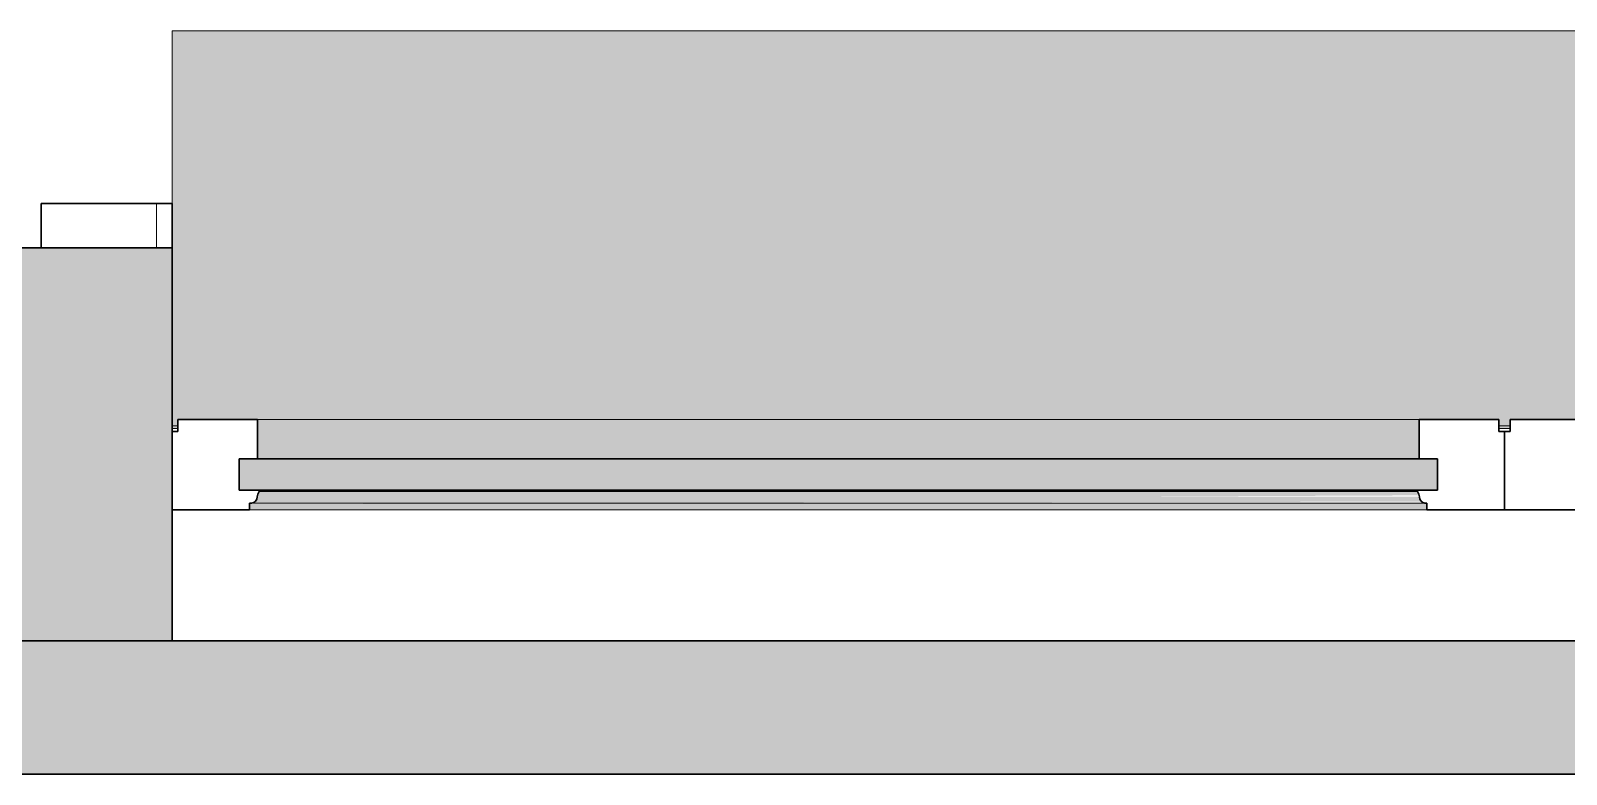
# Model space of a CAD drawing. Header units: millimetres. Extents: x 155927 to 317870, y -36033 to 97293.
# Drawn here: x 200176 to 201348, y 34246 to 34813 of the extents above; entities that cross this region are included whole.
import ezdxf

# ---------------------------------------------------------------- set-up
doc = ezdxf.new("R2010")
doc.units = ezdxf.units.MM
doc.header["$MEASUREMENT"] = 0
for name, color, linetype, lineweight in [('A-GLAZ', 7, 'CONTINUOUS', 9), ('A-WALL', 7, 'CONTINUOUS', 9), ('A-WALL-PATT', 7, 'CONTINUOUS', 9), ('I-WALL', 7, 'CONTINUOUS', 9)]:
    doc.layers.add(name, color=color, linetype=linetype, lineweight=lineweight)

msp = doc.modelspace()

# ---------------------------------------------------------------- hatches: boundary and pattern name
at = {"layer": 'A-GLAZ'}
for points in [[(200288, 34511.8), (200288, 34516.5), (201296.5, 34516.5), (201296.5, 34511.8), (201305.2, 34511.8), (201305.2, 34516.5), (202313.5, 34516.5), (202313.5, 34511.8), (202317.8, 34511.8), (202317.8, 34813.4), (200283.7, 34813.4), (200283.7, 34511.8)], [(201235.6, 34486.5), (201235.6, 34516.5), (200348.9, 34516.5), (200348.9, 34486.5), (200981.4, 34486.5)], [(200334.9, 34462.6), (201249.6, 34462.6), (201249.6, 34486.5), (200334.9, 34486.5)], [(200342.9, 34447.6), (201241.6, 34447.6), (201241.6, 34452.6), (200342.9, 34452.1)], [(200344.4, 34452.6), (201237.6, 34453.8), (201235.4, 34457.5), (200348.7, 34457.5), (200346.9, 34453.8), (200345.8, 34453.1)], [(200348.7, 34457.5), (200981.4, 34457.5), (201235.6, 34458.6), (201234.4, 34461.5), (200350.1, 34461.5), (200348.9, 34458.6)]]:
    msp.add_hatch(color=256, dxfattribs=at).paths.add_polyline_path(points, flags=0)
h = msp.add_hatch(color=256, dxfattribs=at)
h.paths.add_polyline_path([(200283.7, 34509.7), (200288, 34509.7), (200288, 34511.8), (200283.7, 34511.8)], flags=0)
h.paths.add_polyline_path([(201296.5, 34509.7), (201305.2, 34509.7), (201305.2, 34511.8), (201296.5, 34511.8)], flags=0)
h.paths.add_polyline_path([(202313.5, 34509.7), (202317.8, 34509.7), (202317.8, 34511.8), (202313.5, 34511.8)], flags=0)
h = msp.add_hatch(color=256, dxfattribs=at)
h.paths.add_polyline_path([(200342.9, 34452.6), (200345.8, 34453.1), (200344.1, 34453.1)], flags=0)
h.paths.add_polyline_path([(202257.1, 34452.6), (202255.8, 34453.7), (202255.8, 34453.1)], flags=0)
at = {"layer": 'A-WALL-PATT'}
h = msp.add_hatch(color=256, dxfattribs=at)
h.paths.add_polyline_path([(156460.8, 34347.6), (157908.8, 34347.6), (157908.8, 34647.6), (156460.8, 34647.6)], flags=0)
h.paths.add_polyline_path([(166692.8, 34347.6), (185283.8, 34347.6), (185283.8, 34647.6), (166692.8, 34647.6)], flags=0)
h.paths.add_polyline_path([(187318, 34347.6), (190658.8, 34347.6), (190658.8, 34647.6), (187318, 34647.6)], flags=0)
h.paths.add_polyline_path([(196942.8, 34347.6), (200283.7, 34347.6), (200283.7, 34647.6), (196942.8, 34647.6)], flags=0)
h.paths.add_polyline_path([(202317.8, 34347.6), (220908.8, 34347.6), (220908.8, 34647.6), (202317.8, 34647.6)], flags=0)
h.paths.add_polyline_path([(229692.8, 34347.6), (231140.8, 34347.6), (231140.8, 34647.6), (229692.8, 34647.6)], flags=0)
h = msp.add_hatch(color=256, dxfattribs=at)
h.paths.add_polyline_path([(210693.8, 34245.6), (210693.8, 34347.6), (196942.8, 34347.6), (196942.8, 34245.6), (208198.8, 34245.6)], flags=0)
h.paths.add_polyline_path([(190658.8, 34245.6), (190658.8, 34347.6), (176931.2, 34347.6), (176931.2, 34245.6), (188952.5, 34245.6)], flags=0)

# ---------------------------------------------------------------- linework, layer by layer
at = {"layer": 'A-GLAZ'}
for p, q in [((200283.7, 34681.6), (200283.7, 34813.4)), ((202317.8, 34813.4), (200283.7, 34813.4)), ((200288, 34511.8), (200283.7, 34511.8)), ((200348.9, 34516.5), (201235.6, 34516.5)), ((201305.2, 34511.8), (201296.5, 34511.8)), ((200288, 34509.7), (200283.7, 34509.7)), ((201305.2, 34509.7), (201296.5, 34509.7)), ((200342.9, 34452.6), (200344.4, 34452.6)), ((200344.4, 34452.6), (201240.1, 34452.6)), ((200350.1, 34461.5), (201234.4, 34461.5)), ((201240.1, 34452.6), (201241.6, 34452.6)), ((201241.6, 34447.6), (200342.9, 34447.6))]:
    msp.add_line(p, q, dxfattribs=at)
at = {"layer": 'A-GLAZ', "lineweight": 30}
for p, q in [((200183.7, 34647.6), (200183.7, 34681.6)), ((200183.7, 34681.6), (200283.7, 34681.6)), ((200283.7, 34681.6), (200283.7, 34647.6)), ((200288, 34516.5), (200348.9, 34516.5)), ((200288, 34507.5), (200288, 34516.5)), ((200348.9, 34516.5), (200348.9, 34486.5)), ((201235.6, 34516.5), (201296.5, 34516.5)), ((201235.6, 34486.5), (201235.6, 34516.5)), ((201296.5, 34516.5), (201296.5, 34507.5)), ((201305.2, 34516.5), (201366, 34516.5)), ((201305.2, 34507.5), (201305.2, 34516.5)), ((200283.7, 34507.5), (200288, 34507.5)), ((201296.5, 34507.5), (201300.8, 34507.5)), ((201300.8, 34507.5), (201300.8, 34447.6)), ((201300.8, 34507.5), (201305.2, 34507.5)), ((201300.8, 34447.6), (201300.8, 34507.5)), ((200334.9, 34462.6), (200334.9, 34486.5)), ((200334.9, 34486.5), (201249.6, 34486.5)), ((200334.9, 34486.5), (200334.9, 34462.6)), ((200348.9, 34486.5), (200334.9, 34486.5)), ((201249.6, 34486.5), (201235.6, 34486.5)), ((201249.6, 34486.5), (201249.6, 34462.6)), ((201249.6, 34462.6), (201249.6, 34486.5)), ((201249.6, 34462.6), (200334.9, 34462.6)), ((200334.9, 34462.6), (200350.1, 34462.6)), ((200344.4, 34452.6), (200342.9, 34452.6)), ((200342.9, 34452.6), (200342.9, 34447.6)), ((200350.1, 34462.6), (200350.1, 34461.5)), ((201234.4, 34462.6), (201249.6, 34462.6)), ((201234.4, 34461.5), (201234.4, 34462.6)), ((201241.6, 34452.6), (201240.1, 34452.6)), ((201241.6, 34447.6), (201241.6, 34452.6)), ((200342.9, 34447.6), (200283.7, 34447.6)), ((201300.8, 34447.6), (201241.6, 34447.6)), ((201360, 34447.6), (201300.8, 34447.6))]:
    msp.add_line(p, q, dxfattribs=at)
at = {"layer": 'A-GLAZ', "linetype": 'Continuous'}
msp.add_line((200271.8, 34647.6), (200271.8, 34681.6), dxfattribs=at)
at = {"layer": 'A-GLAZ', "lineweight": 30}
for centre, radius, start, end in [((200343.3, 34457.8), 5.36, 281.9524, 356.5739), ((200356.1, 34457.1), 7.4, 143.4261, 176.5739), ((201228.5, 34457.1), 7.4, 3.4261, 36.5739), ((201241.2, 34457.8), 5.36, 183.4261, 258.0476)]:
    msp.add_arc(centre, radius, start, end, dxfattribs=at)
at = {"layer": 'A-GLAZ'}
for points, knots in [([(200346.9, 34453.8), (200346.9, 34453.8), (200346.7, 34453.7), (200346.4, 34453.4), (200345.9, 34453.1), (200345.3, 34452.8), (200344.8, 34452.7), (200344.4, 34452.6)], [0.6, 0.6, 0.6, 0.6, 0.625, 0.7, 0.775, 0.85, 1, 1, 1, 1]), ([(200348.7, 34457.5), (200348.6, 34457.1), (200348.5, 34456.4), (200348.2, 34455.6), (200348, 34455.2), (200347.9, 34455), (200347.8, 34454.9)], [0, 0, 0, 0, 0.2, 0.3, 0.35, 0.4, 0.4, 0.4, 0.4]), ([(201236.7, 34454.9), (201236.6, 34455.1), (201236.4, 34455.5), (201236, 34456.4), (201235.9, 34457.1), (201235.8, 34457.5)], [-0.4, -0.4, -0.4, -0.4, -0.3, -0.2, 0, 0, 0, 0]), ([(201240.1, 34452.6), (201239.6, 34452.7), (201239, 34452.9), (201238.2, 34453.4), (201237.8, 34453.7), (201237.6, 34453.8)], [-1, -1, -1, -1, -0.8, -0.7, -0.6, -0.6, -0.6, -0.6])]:
    msp.add_open_spline(points, degree=3, knots=knots, dxfattribs=at)
for points in [[(200350.1, 34461.5), (200349.8, 34461.1), (200349.6, 34460.7), (200349.4, 34460.3)], [(201235.1, 34460.3), (201234.9, 34460.7), (201234.7, 34461.1), (201234.4, 34461.5)]]:
    msp.add_open_spline(points, degree=3, dxfattribs=at)
at = {"layer": 'A-WALL', "lineweight": 30}
for p, q in [((200283.7, 34647.6), (196942.8, 34647.6)), ((200283.7, 34347.6), (200283.7, 34647.6)), ((196942.8, 34347.6), (200283.7, 34347.6))]:
    msp.add_line(p, q, dxfattribs=at)
at = {"layer": 'I-WALL', "lineweight": 30}
for p, q in [((210693.8, 34347.6), (196942.8, 34347.6)), ((196942.8, 34245.6), (210693.8, 34245.6))]:
    msp.add_line(p, q, dxfattribs=at)

doc.saveas('drawing.dxf')
